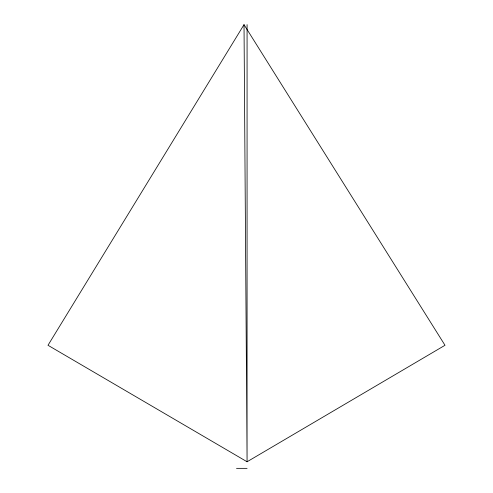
<?xml version="1.0" encoding="UTF-8"?>
<svg xmlns="http://www.w3.org/2000/svg" width="493" height="493" viewBox="0 0 493 493"><rect width="100%" height="100%" fill="white"/><g stroke="black" fill="none" stroke-linecap="round" stroke-linejoin="round"><path stroke-width="0.74" d="M244.017 24.65L48 345.279L247.073 461.768L445 345.279L244.017 24.65L247.073 461.768L247.073 24.65M236.523 468.35L247.073 468.35"/></g></svg>
